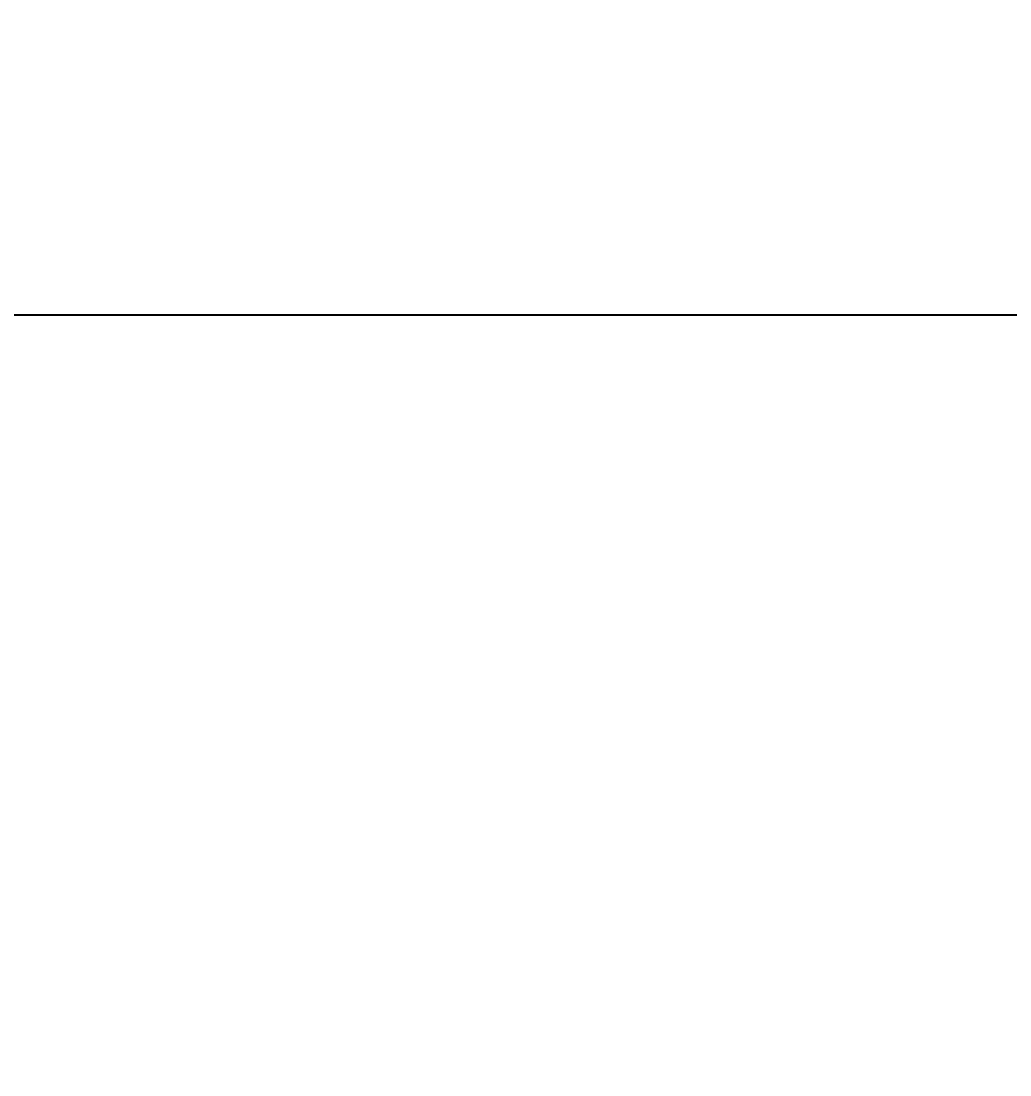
# Model space of a CAD drawing. Header units: millimetres. Extents: x -497855 to 324262, y -590254 to -173602.
# Drawn here: x -486345.4 to -486051.2, y -587116.4 to -586803 of the extents above; entities that cross this region are included whole.
import ezdxf

# ---------------------------------------------------------------- set-up
doc = ezdxf.new("R2010")
doc.units = ezdxf.units.MM
doc.header["$PDMODE"] = 3
doc.layers.add('水电图层', color=4, linetype='Continuous')
doc.styles.add('数、文', font='', dxfattribs={"width": 0.8})
doc.styles.get('数、文').set_extended_font_data('SimSun')
doc.dimstyles.new('60', dxfattribs={"dimscale": 60, "dimtxt": 1, "dimasz": 0.8, "dimexe": 1, "dimexo": 3, "dimgap": 0.3, "dimtad": 1, "dimdec": 0, "dimtxsty": '数、文', "dimblk": 'OBLIQUE', "dimcen": 0.3, "dimdle": 0.4, "dimclrd": 8, "dimclre": 8, "dimclrt": 1, "dimadec": 0, "dimazin": 0, "dimtfac": 1, "dimtdec": 0, "dimtix": 1, "dimtofl": 0, "dimtmove": 1, "dimatfit": 3, "dimldrblk": 'DOT', "dimfxl": 1, "dimfxlon": 1, "dimtolj": 1, "dimarcsym": 0})

# ---------------------------------------------------------------- blocks, each defined once
blk = doc.blocks.new('_Oblique')
at = {"color": 0, "linetype": 'ByBlock', "lineweight": -2}
blk.add_line((-0.5, -0.5), (0.5, 0.5), dxfattribs=at)
blk = doc.blocks.new('*D463')
at = {"layer": 'Defpoints', "color": 0}
for p in [(-484505.17, -586838.45), (-484505.17, -586890.34), (-487055.15, -587116.36)]:
    blk.add_point(p, dxfattribs=at)
at = {"layer": '水电图层', "color": 8, "lineweight": -2}
for p, q in [((-487055.15, -586936.36), (-487055.15, -586830.34)), ((-487079.15, -586890.34), (-484481.17, -586890.34)), ((-484505.17, -586890.34), (-484505.17, -586950.34))]:
    blk.add_line(p, q, dxfattribs=at)
at = {"layer": '水电图层', "color": 8, "lineweight": -2, "xscale": 48, "yscale": 48, "zscale": 48, "rotation": 180}
blk.add_blockref('_Oblique', (-487055.15, -586890.34), dxfattribs=at)
at = {"layer": '水电图层', "color": 8, "lineweight": -2, "xscale": 48, "yscale": 48, "zscale": 48}
blk.add_blockref('_Oblique', (-484505.17, -586890.34), dxfattribs=at)
at = {"layer": '水电图层', "color": 1, "insert": (-485780.16, -586842.34), "char_height": 60, "attachment_point": 5, "style": '数、文'}
blk.add_mtext('\\A1;2550', dxfattribs=at)

msp = doc.modelspace()

# ---------------------------------------------------------------- dimensions: what is measured, and where the dimension line sits
at = {"layer": '水电图层', "color": 255}
dim = msp.add_linear_dim(base=(-484505.17, -586890.34), p1=(-487055.15, -587116.36), p2=(-484505.17, -586838.45), dimstyle='60', override={"dimdec": 1, "dimtdec": 1}, dxfattribs=at)
dim.commit()
dim.dimension.update_dxf_attribs({"geometry": '*D463', "text_midpoint": (-485780.16, -586842.34)})

doc.saveas('drawing.dxf')
